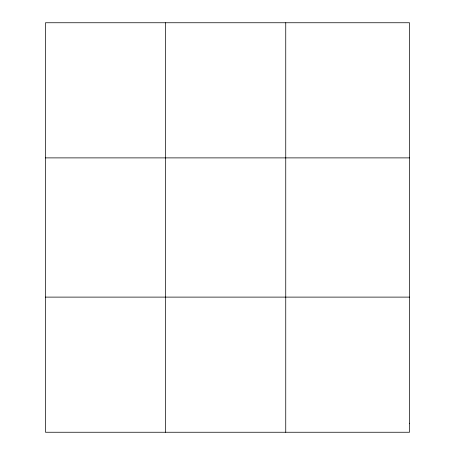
<?xml version="1.0" encoding="UTF-8"?>
<svg xmlns="http://www.w3.org/2000/svg" width="455" height="455" viewBox="0 0 455 455"><rect width="100%" height="100%" fill="white"/><g stroke="black" fill="none" stroke-linecap="round" stroke-linejoin="round"><path stroke-width="0.68" d="M165.614 22.75L165.614 432.25M285.746 22.75L285.746 432.25M45.489 157.885L409.511 157.885M45.489 297.115L409.511 297.115M409.511 423.241L409.511 432.25L45.489 432.25L45.489 22.75L409.511 22.75L409.511 423.241"/></g></svg>
